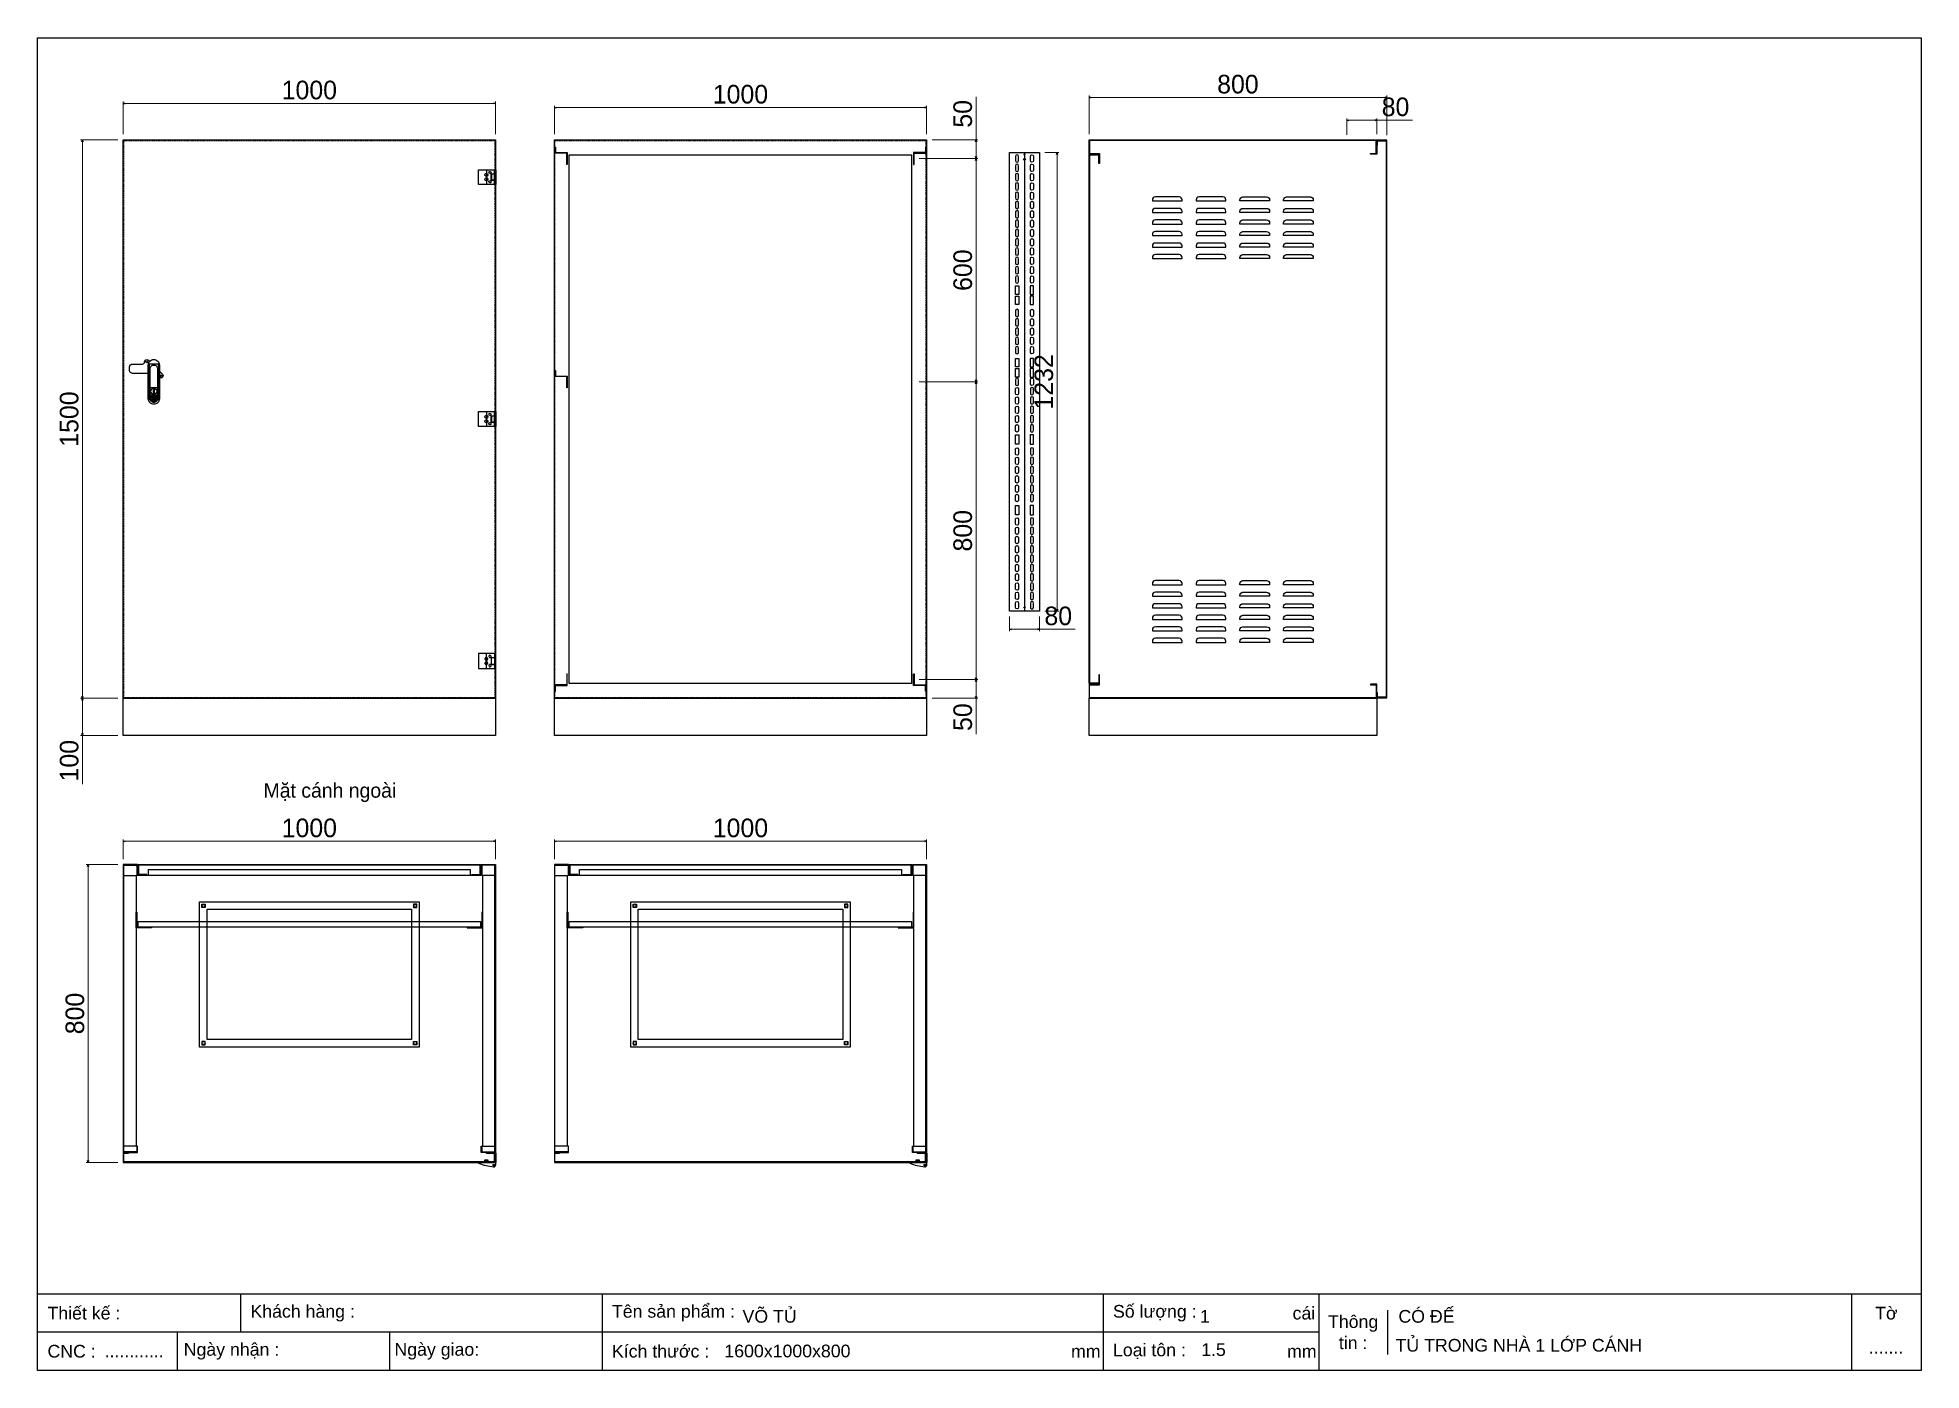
# Model space of a CAD drawing. Header units: millimetres. Extents: x 0 to 5063, y 0 to 3580.
import ezdxf

# ---------------------------------------------------------------- set-up
doc = ezdxf.new("R2010")
doc.units = ezdxf.units.MM
doc.linetypes.add('HIDDEN2', pattern=[4.7625, 3.175, -1.5875])
doc.layers.add('CNC', color=7, linetype='Continuous')
doc.layers.add('DIM', color=253, linetype='Continuous')
doc.styles.add('Arial', font='arial.ttf')
doc.dimstyles.new('CNC', dxfattribs={"dimtxt": 50, "dimasz": 5, "dimexe": 5, "dimexo": 15, "dimgap": 10, "dimtad": 1, "dimdec": 0, "dimtxsty": 'Standard', "dimblk": 'OPEN30', "dimcen": 10, "dimclrd": 5, "dimclre": 5, "dimclrt": 3, "dimazin": 3, "dimtfac": 1, "dimtdec": 0, "dimtmove": 0, "dimatfit": 3, "dimldrblk": 'ARCHTICK', "dimlwd": 9, "dimlwe": 9})

# ---------------------------------------------------------------- blocks, each defined once
blk = doc.blocks.new('*D1')
at = {"color": 0, "linetype": 'ByBlock', "lineweight": -2}
for p, q in [((119, 3300.4), (120.3, 3305.4)), ((120.3, 3305.4), (121.6, 3300.4)), ((120.3, 3305.4), (120.3, 3300.4)), ((120.3, 1805.4), (119, 1810.4)), ((121.6, 1810.4), (120.3, 1805.4)), ((120.3, 1805.4), (120.3, 1810.4))]:
    blk.add_line(p, q, dxfattribs=at)
at = {"layer": 'Defpoints', "color": 0, "transparency": 16777216}
for p in [(230.2, 3305.4), (120.3, 1805.4), (230.2, 1805.4)]:
    blk.add_point(p, dxfattribs=at)
at = {"layer": 'DIM', "color": 5, "lineweight": 9, "transparency": 16777216}
for p, q in [((215.2, 3305.4), (115.3, 3305.4)), ((120.3, 3300.4), (120.3, 1810.4)), ((215.2, 1805.4), (115.3, 1805.4))]:
    blk.add_line(p, q, dxfattribs=at)
at = {"layer": 'DIM', "color": 3, "transparency": 16777216, "insert": (84.8, 2555.4), "char_height": 50, "attachment_point": 5, "rotation": 90}
blk.add_mtext('1500', dxfattribs=at)
blk = doc.blocks.new('_ArchTick')
at = {"color": 0, "const_width": 0.15}
blk.add_lwpolyline([(-0.5, -0.5), (0.5, 0.5)], dxfattribs=at)
blk = doc.blocks.new('_Open30')
at = {"color": 0, "linetype": 'ByBlock', "lineweight": -2}
for p, q in [((-1, 0.3), (0, 0)), ((0, 0), (-1, -0.3)), ((0, 0), (-1, 0))]:
    blk.add_line(p, q, dxfattribs=at)
blk = doc.blocks.new('AB301-2-1')
at = {"linetype": 'Continuous'}
h = blk.add_hatch(dxfattribs=at)
h.set_pattern_fill('ACAD_ISO09W100', color=1, scale=0.2)
h.set_pattern_definition([(0, (-368.0181, 398.3814), (0, 1), [4.8, -0.6, 1.2, -0.6, 1.2, -0.6])])
h.paths.add_polyline_path([(-4.1, -88.5, 0.118404), (0, -89.5, 0.118404), (4.1, -88.5), (7, -72), (-7, -72)])
at = {"color": 1, "linetype": 'Continuous'}
for p, q in [((-10, -50.5), (10, -50.5)), ((-7, -72), (7, -72)), ((-7, -72), (-4.1, -88.5)), ((7, -72), (4.1, -88.5))]:
    blk.add_line(p, q, dxfattribs=at)
for points in [[(-15, -12.5), (-57.5, -12.5, -0.414214), (-65, -5), (-65, 5, -0.414214), (-57.5, 12.5), (-30.7, 12.5, 0.414214), (-24.7, 18.5), (-24.7, 18.7)], [(-24.7, 18.7, -0.198912), (-23, 23), (-23, 23, -0.414214), (-14.5, 23), (-11.3, 19.8)], [(15, -6.5), (23, -14.5, -0.414214), (23, -23), (23, -23, -0.381561), (15, -23.4, -0.381561)]]:
    blk.add_lwpolyline(points, format="xyb", dxfattribs=at)
for points in [[(0, 25), (0, 25, -0.414214), (15, 10), (15, -80.5, -0.414214), (0, -95.5), (0, -95.5, -0.414214), (-15, -80.5), (-15, 10, -0.414214)], [(0, 10, -0.414214), (10, 0), (10, -80.5, -0.414214), (0, -90.5, -0.414214), (-10, -80.5), (-10, 0, -0.414214)], [(9, -72.5), (9, -80.5, -0.414214), (0, -89.5, -0.414214), (-9, -80.5), (-9, -72.5, -0.414214), (-7, -70.5), (7, -70.5, -0.414214)]]:
    blk.add_lwpolyline(points, format="xyb", close=True, dxfattribs=at)
at = {"color": 2, "linetype": 'Continuous'}
blk.add_lwpolyline([(-12, 13.3), (12, 13.3), (12, -83.7), (-12, -83.7)], close=True, dxfattribs=at)
at = {"color": 1, "linetype": 'Continuous'}
blk.add_lwpolyline([(-1, -55.5), (1, -55.5), (1, -65.5), (-1, -65.5)], close=True, dxfattribs=at)
for centre, radius in [((-18.7, 18.7), 2.5), ((18.7, -18.7), 2.5), ((0, -60.5), 8)]:
    blk.add_circle(centre, radius, dxfattribs=at)
blk = doc.blocks.new('HL044-1.3-C')
at = {"color": 1, "linetype": 'HIDDEN2', "ltscale": 0.5}
for p, q in [((-25, 40), (-25, 0)), ((-3, 0), (-3, 40))]:
    blk.add_line(p, q, dxfattribs=at)
at = {"color": 1}
for p, q in [((-12, 29), (0, 29)), ((-12, 11), (-12, 29)), ((0, 11), (-12, 11)), ((-11, 28.5), (0, 28.5)), ((-11, 28.5), (-11, 11.5)), ((0, 11.5), (-11, 11.5))]:
    blk.add_line(p, q, dxfattribs=at)
blk.add_lwpolyline([(-46, 40), (0, 40), (0, 0), (-46, 0)], close=True, dxfattribs=at)
at = {"color": 1, "linetype": 'HIDDEN2', "ltscale": 0.5}
for centre, radius in [((-25, 26), 4), ((-25, 14), 4), ((-15.5, 32.5), 3), ((-15.5, 7.5), 3)]:
    blk.add_circle(centre, radius, dxfattribs=at)
blk = doc.blocks.new('*D2')
at = {"color": 0, "linetype": 'ByBlock', "lineweight": -2}
for p, q in [((119, 1800.4), (120.3, 1805.4)), ((120.3, 1805.4), (121.6, 1800.4)), ((120.3, 1805.4), (120.3, 1800.4)), ((120.3, 1705.4), (119, 1710.4)), ((121.6, 1710.4), (120.3, 1705.4)), ((120.3, 1705.4), (120.3, 1710.4))]:
    blk.add_line(p, q, dxfattribs=at)
at = {"layer": 'Defpoints', "color": 0, "transparency": 16777216}
for p in [(230.2, 1805.4), (120.3, 1705.4), (230.2, 1705.4)]:
    blk.add_point(p, dxfattribs=at)
at = {"layer": 'DIM', "color": 5, "lineweight": 9, "transparency": 16777216}
for p, q in [((215.2, 1805.4), (115.3, 1805.4)), ((120.3, 1800.4), (120.3, 1710.4)), ((215.2, 1705.4), (115.3, 1705.4)), ((120.3, 1705.4), (120.3, 1574.8))]:
    blk.add_line(p, q, dxfattribs=at)
at = {"layer": 'DIM', "color": 3, "transparency": 16777216, "insert": (84.8, 1637.6), "char_height": 50, "attachment_point": 5, "rotation": 90}
blk.add_mtext('100', dxfattribs=at)
blk = doc.blocks.new('HL044-1.3-B')
h = blk.add_hatch()
h.set_pattern_fill('ANSI31', color=1, scale=0.3, style=0)
h.set_pattern_definition([(45, (-80982.31925, -42991.2648), (-0.673519209, 0.673519209), [])])
h.paths.add_polyline_path([(-15.5, 27), (-15.5, 24), (-9.5, 24), (-9.5, 27)])
at = {"color": 1}
for p, q in [((0, 0), (-43, 0)), ((-43, 0), (-43, -2)), ((-25, 6.5), (-25, 0)), ((-25, 6.5), (-19, 5.9)), ((-25, 5.5), (-19, 4.9)), ((-25, 4.5), (-19, 3.9)), ((-25, 3.5), (-19, 2.9)), ((-25, 2.5), (-19, 1.9)), ((-25, 1.5), (-19, 0.9)), ((-25, 0.5), (-19.7, 0)), ((-22, 24), (-22, 27)), ((-22, 27), (1, 27)), ((-1, 24), (-22, 24)), ((-19, 6.5), (-19, 0)), ((-15.5, 24), (-15.5, 27)), ((-9.5, 24), (-9.5, 27)), ((0, 23), (0, 0)), ((0, 7.5), (3, 7.5)), ((0, 6), (3, 6)), ((3, 25), (3, 0)), ((3, -6.5), (3, 0))]:
    blk.add_line(p, q, dxfattribs=at)
blk.add_lwpolyline([(-26, 6.5), (-18, 6.5), (-18, 0), (-26, 0)], close=True, dxfattribs=at)
blk.add_circle((-2.3, -7), 2.55, dxfattribs=at)
for centre, radius, start, end in [((-1, 23), 1, 0, 90), ((1, 25), 2, 0, 90), ((15.4, 147.7), 160.7, 248.6705, 263.5901), ((-2.5, -6.5), 5.5, 270, 0)]:
    blk.add_arc(centre, radius, start, end, dxfattribs=at)
blk = doc.blocks.new('*D3')
at = {"color": 0, "linetype": 'ByBlock', "lineweight": -2}
for p, q in [((2520.9, 3300.4), (2522.2, 3305.4)), ((2522.2, 3305.4), (2523.5, 3300.4)), ((2522.2, 3305.4), (2522.2, 3300.4)), ((2522.2, 3255.4), (2520.9, 3260.4)), ((2523.5, 3260.4), (2522.2, 3255.4)), ((2522.2, 3255.4), (2522.2, 3260.4))]:
    blk.add_line(p, q, dxfattribs=at)
at = {"layer": 'Defpoints', "color": 0, "transparency": 16777216}
for p in [(2389, 3305.4), (2354.5, 3255.4), (2522.2, 3255.4)]:
    blk.add_point(p, dxfattribs=at)
at = {"layer": 'DIM', "color": 5, "lineweight": 9, "transparency": 16777216}
for p, q in [((2522.2, 3305.4), (2522.2, 3421.1)), ((2404, 3305.4), (2527.2, 3305.4)), ((2522.2, 3260.4), (2522.2, 3300.4)), ((2369.5, 3255.4), (2527.2, 3255.4))]:
    blk.add_line(p, q, dxfattribs=at)
at = {"layer": 'DIM', "color": 3, "transparency": 16777216, "insert": (2486.7, 3375.4), "char_height": 50, "attachment_point": 5, "rotation": 90}
blk.add_mtext('50', dxfattribs=at)
blk = doc.blocks.new('*D4')
at = {"color": 0, "linetype": 'ByBlock', "lineweight": -2}
for p, q in [((2520.9, 1850.4), (2522.2, 1855.4)), ((2522.2, 1855.4), (2523.5, 1850.4)), ((2522.2, 1855.4), (2522.2, 1850.4)), ((2522.2, 1805.4), (2520.9, 1810.4)), ((2523.5, 1810.4), (2522.2, 1805.4)), ((2522.2, 1805.4), (2522.2, 1810.4))]:
    blk.add_line(p, q, dxfattribs=at)
at = {"layer": 'Defpoints', "color": 0, "transparency": 16777216}
for p in [(2354.5, 1855.4), (2389, 1805.4), (2522.2, 1805.4)]:
    blk.add_point(p, dxfattribs=at)
at = {"layer": 'DIM', "color": 5, "lineweight": 9, "transparency": 16777216}
for p, q in [((2369.5, 1855.4), (2527.2, 1855.4)), ((2522.2, 1850.4), (2522.2, 1810.4)), ((2404, 1805.4), (2527.2, 1805.4)), ((2522.2, 1805.4), (2522.2, 1708.9))]:
    blk.add_line(p, q, dxfattribs=at)
at = {"layer": 'DIM', "color": 3, "transparency": 16777216, "insert": (2486.7, 1754.7), "char_height": 50, "attachment_point": 5, "rotation": 90}
blk.add_mtext('50', dxfattribs=at)
blk = doc.blocks.new('*D5')
at = {"color": 0, "linetype": 'ByBlock', "lineweight": -2}
for p, q in [((2738.8, 3266.1), (2740.2, 3271.1)), ((2740.2, 3271.1), (2741.5, 3266.1)), ((2740.2, 3271.1), (2740.2, 3266.1)), ((2740.2, 2039.6), (2738.8, 2044.6)), ((2741.5, 2044.6), (2740.2, 2039.6)), ((2740.2, 2039.6), (2740.2, 2044.6))]:
    blk.add_line(p, q, dxfattribs=at)
at = {"layer": 'Defpoints', "color": 0, "transparency": 16777216}
for p in [(2692.5, 3271.1), (2692.5, 2039.6), (2740.2, 2039.6)]:
    blk.add_point(p, dxfattribs=at)
at = {"layer": 'DIM', "color": 5, "lineweight": 9, "transparency": 16777216}
for p, q in [((2707.5, 3271.1), (2745.2, 3271.1)), ((2740.2, 3266.1), (2740.2, 2044.6)), ((2707.5, 2039.6), (2745.2, 2039.6))]:
    blk.add_line(p, q, dxfattribs=at)
at = {"layer": 'DIM', "color": 3, "transparency": 16777216, "insert": (2704.6, 2655.4), "char_height": 50, "attachment_point": 5, "rotation": 90}
blk.add_mtext('1232', dxfattribs=at)
blk = doc.blocks.new('*D6')
at = {"color": 0, "linetype": 'ByBlock', "lineweight": -2}
for p, q in [((2612.5, 1990.9), (2617.5, 1992.2)), ((2617.5, 1989.5), (2612.5, 1990.9)), ((2612.5, 1990.9), (2617.5, 1990.9)), ((2687.5, 1992.2), (2692.5, 1990.9)), ((2692.5, 1990.9), (2687.5, 1989.5)), ((2692.5, 1990.9), (2687.5, 1990.9))]:
    blk.add_line(p, q, dxfattribs=at)
at = {"layer": 'Defpoints', "color": 0, "transparency": 16777216}
for p in [(2612.5, 2039.6), (2692.5, 2039.6), (2692.5, 1990.9)]:
    blk.add_point(p, dxfattribs=at)
at = {"layer": 'DIM', "color": 5, "lineweight": 9, "transparency": 16777216}
for p, q in [((2612.5, 2024.6), (2612.5, 1985.9)), ((2617.5, 1990.9), (2687.5, 1990.9)), ((2692.5, 2024.6), (2692.5, 1985.9)), ((2692.5, 1990.9), (2789, 1990.9))]:
    blk.add_line(p, q, dxfattribs=at)
at = {"layer": 'DIM', "color": 3, "transparency": 16777216, "insert": (2743.2, 2026.4), "char_height": 50, "attachment_point": 5}
blk.add_mtext('80', dxfattribs=at)
blk = doc.blocks.new('*D7')
at = {"color": 0, "linetype": 'ByBlock', "lineweight": -2}
for p, q in [((230.2, 3403.6), (235.2, 3404.9)), ((235.2, 3402.2), (230.2, 3403.6)), ((230.2, 3403.6), (235.2, 3403.6)), ((1225.2, 3404.9), (1230.2, 3403.6)), ((1230.2, 3403.6), (1225.2, 3402.2)), ((1230.2, 3403.6), (1225.2, 3403.6))]:
    blk.add_line(p, q, dxfattribs=at)
at = {"layer": 'Defpoints', "color": 0, "transparency": 16777216}
for p in [(1230.2, 3403.6), (230.2, 3305.4), (1230.2, 3305.4)]:
    blk.add_point(p, dxfattribs=at)
at = {"layer": 'DIM', "color": 5, "lineweight": 9, "transparency": 16777216}
for p, q in [((230.2, 3320.4), (230.2, 3408.6)), ((235.2, 3403.6), (1225.2, 3403.6)), ((1230.2, 3320.4), (1230.2, 3408.6))]:
    blk.add_line(p, q, dxfattribs=at)
at = {"layer": 'DIM', "color": 3, "transparency": 16777216, "insert": (730.2, 3439.1), "char_height": 50, "attachment_point": 5}
blk.add_mtext('1000', dxfattribs=at)
blk = doc.blocks.new('*D8')
at = {"color": 0, "linetype": 'ByBlock', "lineweight": -2}
for p, q in [((1389, 3392.3), (1394, 3393.6)), ((1394, 3390.9), (1389, 3392.3)), ((1389, 3392.3), (1394, 3392.3)), ((2384, 3393.6), (2389, 3392.3)), ((2389, 3392.3), (2384, 3390.9)), ((2389, 3392.3), (2384, 3392.3))]:
    blk.add_line(p, q, dxfattribs=at)
at = {"layer": 'Defpoints', "color": 0, "transparency": 16777216}
for p in [(2389, 3392.3), (1389, 3305.4), (2389, 3305.4)]:
    blk.add_point(p, dxfattribs=at)
at = {"layer": 'DIM', "color": 5, "lineweight": 9, "transparency": 16777216}
for p, q in [((1389, 3320.4), (1389, 3397.3)), ((1394, 3392.3), (2384, 3392.3)), ((2389, 3320.4), (2389, 3397.3))]:
    blk.add_line(p, q, dxfattribs=at)
at = {"layer": 'DIM', "color": 3, "transparency": 16777216, "insert": (1889, 3427.8), "char_height": 50, "attachment_point": 5}
blk.add_mtext('1000', dxfattribs=at)
blk = doc.blocks.new('*D9')
at = {"color": 0, "linetype": 'ByBlock', "lineweight": -2}
for p, q in [((134.3, 1353.5), (135.7, 1358.5)), ((135.7, 1358.5), (137, 1353.5)), ((135.7, 1358.5), (135.7, 1353.5)), ((135.7, 558.5), (134.3, 563.5)), ((137, 563.5), (135.7, 558.5)), ((135.7, 558.5), (135.7, 563.5))]:
    blk.add_line(p, q, dxfattribs=at)
at = {"layer": 'Defpoints', "color": 0, "ltscale": 3, "transparency": 16777216}
for p in [(230.2, 1358.5), (135.7, 558.5), (230.2, 558.5)]:
    blk.add_point(p, dxfattribs=at)
at = {"layer": 'DIM', "color": 5, "lineweight": 9, "ltscale": 3, "transparency": 16777216}
for p, q in [((215.2, 1358.5), (130.7, 1358.5)), ((135.7, 1353.5), (135.7, 563.5)), ((215.2, 558.5), (130.7, 558.5))]:
    blk.add_line(p, q, dxfattribs=at)
at = {"layer": 'DIM', "color": 3, "ltscale": 3, "transparency": 16777216, "insert": (100.2, 958.5), "char_height": 50, "attachment_point": 5, "rotation": 90}
blk.add_mtext('800', dxfattribs=at)
blk = doc.blocks.new('*D10')
at = {"color": 0, "linetype": 'ByBlock', "lineweight": -2}
for p, q in [((2826.1, 3419.3), (2831.1, 3420.7)), ((2831.1, 3418), (2826.1, 3419.3)), ((2826.1, 3419.3), (2831.1, 3419.3)), ((3621.1, 3420.7), (3626.1, 3419.3)), ((3626.1, 3419.3), (3621.1, 3418)), ((3626.1, 3419.3), (3621.1, 3419.3))]:
    blk.add_line(p, q, dxfattribs=at)
at = {"layer": 'Defpoints', "color": 0, "ltscale": 3, "transparency": 16777216}
for p in [(3626.1, 3419.3), (2826.1, 3305.4), (3626.1, 3303.4)]:
    blk.add_point(p, dxfattribs=at)
at = {"layer": 'DIM', "color": 5, "lineweight": 9, "ltscale": 3, "transparency": 16777216}
for p, q in [((2826.1, 3320.4), (2826.1, 3424.3)), ((2831.1, 3419.3), (3621.1, 3419.3)), ((3626.1, 3318.4), (3626.1, 3424.3))]:
    blk.add_line(p, q, dxfattribs=at)
at = {"layer": 'DIM', "color": 3, "ltscale": 3, "transparency": 16777216, "insert": (3226.1, 3454.8), "char_height": 50, "attachment_point": 5}
blk.add_mtext('800', dxfattribs=at)
blk = doc.blocks.new('*D11')
at = {"color": 0, "linetype": 'ByBlock', "lineweight": -2}
for p, q in [((230.2, 1421.2), (235.2, 1422.6)), ((235.2, 1419.9), (230.2, 1421.2)), ((230.2, 1421.2), (235.2, 1421.2)), ((1225.2, 1422.6), (1230.2, 1421.2)), ((1230.2, 1421.2), (1225.2, 1419.9)), ((1230.2, 1421.2), (1225.2, 1421.2))]:
    blk.add_line(p, q, dxfattribs=at)
at = {"layer": 'Defpoints', "color": 0, "ltscale": 3, "transparency": 16777216}
for p in [(1230.2, 1421.2), (230.2, 1358.5), (1230.2, 1358.5)]:
    blk.add_point(p, dxfattribs=at)
at = {"layer": 'DIM', "color": 5, "lineweight": 9, "ltscale": 3, "transparency": 16777216}
for p, q in [((230.2, 1373.5), (230.2, 1426.2)), ((235.2, 1421.2), (1225.2, 1421.2)), ((1230.2, 1373.5), (1230.2, 1426.2))]:
    blk.add_line(p, q, dxfattribs=at)
at = {"layer": 'DIM', "color": 3, "ltscale": 3, "transparency": 16777216, "insert": (730.2, 1456.8), "char_height": 50, "attachment_point": 5}
blk.add_mtext('1000', dxfattribs=at)
blk = doc.blocks.new('ovan8.5x20')
at = {"layer": 'CNC', "color": 2, "lineweight": -3}
for p, q in [((5.7, 4.2), (-5.8, 4.2)), ((-5.8, -4.2), (5.7, -4.2))]:
    blk.add_line(p, q, dxfattribs=at)
for centre, start, end in [((-5.8, 0), 90, 270), ((5.7, 0), 270, 90)]:
    blk.add_arc(centre, 4.25, start, end, dxfattribs=at)
blk = doc.blocks.new('*D12')
at = {"color": 0, "linetype": 'ByBlock', "lineweight": -2}
for p, q in [((1389, 1421.2), (1394, 1422.6)), ((1394, 1419.9), (1389, 1421.2)), ((1389, 1421.2), (1394, 1421.2)), ((2384, 1422.6), (2389, 1421.2)), ((2389, 1421.2), (2384, 1419.9)), ((2389, 1421.2), (2384, 1421.2))]:
    blk.add_line(p, q, dxfattribs=at)
at = {"layer": 'Defpoints', "color": 0, "ltscale": 3, "transparency": 16777216}
for p in [(2389, 1421.2), (1389, 1358.5), (2389, 1358.5)]:
    blk.add_point(p, dxfattribs=at)
at = {"layer": 'DIM', "color": 5, "lineweight": 9, "ltscale": 3, "transparency": 16777216}
for p, q in [((1389, 1373.5), (1389, 1426.2)), ((1394, 1421.2), (2384, 1421.2)), ((2389, 1373.5), (2389, 1426.2))]:
    blk.add_line(p, q, dxfattribs=at)
at = {"layer": 'DIM', "color": 3, "ltscale": 3, "transparency": 16777216, "insert": (1889, 1456.8), "char_height": 50, "attachment_point": 5}
blk.add_mtext('1000', dxfattribs=at)
blk = doc.blocks.new('*D13')
at = {"color": 0, "linetype": 'ByBlock', "lineweight": -2}
for p, q in [((3519.1, 3358.3), (3524.1, 3359.7)), ((3524.1, 3357), (3519.1, 3358.3)), ((3519.1, 3358.3), (3524.1, 3358.3)), ((3594.1, 3359.7), (3599.1, 3358.3)), ((3599.1, 3358.3), (3594.1, 3357)), ((3599.1, 3358.3), (3594.1, 3358.3))]:
    blk.add_line(p, q, dxfattribs=at)
at = {"layer": 'Defpoints', "color": 0, "transparency": 16777216}
for p in [(3599.1, 3358.3), (3519.1, 3303.9), (3599.1, 3305.4)]:
    blk.add_point(p, dxfattribs=at)
at = {"layer": 'DIM', "color": 5, "lineweight": 9, "transparency": 16777216}
for p, q in [((3519.1, 3318.9), (3519.1, 3363.3)), ((3524.1, 3358.3), (3594.1, 3358.3)), ((3599.1, 3320.4), (3599.1, 3363.3)), ((3599.1, 3358.3), (3695.6, 3358.3))]:
    blk.add_line(p, q, dxfattribs=at)
at = {"layer": 'DIM', "color": 3, "transparency": 16777216, "insert": (3649.8, 3393.9), "char_height": 50, "attachment_point": 5}
blk.add_mtext('80', dxfattribs=at)
blk = doc.blocks.new('*D14')
at = {"color": 0, "linetype": 'ByBlock', "lineweight": -2}
for p, q in [((2520.9, 3250.4), (2522.2, 3255.4)), ((2522.2, 3255.4), (2523.5, 3250.4)), ((2522.2, 3255.4), (2522.2, 3250.4)), ((2522.2, 2655.4), (2520.9, 2660.4)), ((2523.5, 2660.4), (2522.2, 2655.4)), ((2522.2, 2655.4), (2522.2, 2660.4))]:
    blk.add_line(p, q, dxfattribs=at)
at = {"layer": 'Defpoints', "color": 0, "transparency": 16777216}
for p in [(2354.5, 3255.4), (2354.5, 2655.4), (2522.2, 2655.4)]:
    blk.add_point(p, dxfattribs=at)
at = {"layer": 'DIM', "color": 5, "lineweight": 9, "transparency": 16777216}
for p, q in [((2369.5, 3255.4), (2527.2, 3255.4)), ((2522.2, 3250.4), (2522.2, 2660.4)), ((2369.5, 2655.4), (2527.2, 2655.4))]:
    blk.add_line(p, q, dxfattribs=at)
at = {"layer": 'DIM', "color": 3, "transparency": 16777216, "insert": (2486.7, 2955.4), "char_height": 50, "attachment_point": 5, "rotation": 90}
blk.add_mtext('600', dxfattribs=at)
blk = doc.blocks.new('*D15')
at = {"color": 0, "linetype": 'ByBlock', "lineweight": -2}
for p, q in [((2520.9, 2650.4), (2522.2, 2655.4)), ((2522.2, 2655.4), (2523.5, 2650.4)), ((2522.2, 2655.4), (2522.2, 2650.4)), ((2522.2, 1855.4), (2520.9, 1860.4)), ((2523.5, 1860.4), (2522.2, 1855.4)), ((2522.2, 1855.4), (2522.2, 1860.4))]:
    blk.add_line(p, q, dxfattribs=at)
at = {"layer": 'Defpoints', "color": 0, "transparency": 16777216}
for p in [(2354.5, 2655.4), (2354.5, 1855.4), (2522.2, 1855.4)]:
    blk.add_point(p, dxfattribs=at)
at = {"layer": 'DIM', "color": 5, "lineweight": 9, "transparency": 16777216}
for p, q in [((2369.5, 2655.4), (2527.2, 2655.4)), ((2522.2, 2650.4), (2522.2, 1860.4)), ((2369.5, 1855.4), (2527.2, 1855.4))]:
    blk.add_line(p, q, dxfattribs=at)
at = {"layer": 'DIM', "color": 3, "transparency": 16777216, "insert": (2486.7, 2255.4), "char_height": 50, "attachment_point": 5, "rotation": 90}
blk.add_mtext('800', dxfattribs=at)
blk = doc.blocks.new('KHUNG CHUẨN')
at = {"color": 7}
for p, q in [((19889.2, -28535.2), (16919.2, -28535.2)), ((17239.2, -28535.2), (17239.2, -28595.2)), ((17809.2, -28535.2), (17809.2, -28655.2)), ((18599.2, -28535.2), (18599.2, -28655.2)), ((18939.2, -28535.2), (18939.2, -28655.2)), ((19779.2, -28535.2), (19779.2, -28655.2)), ((19047.6, -28560.2), (19047.6, -28630.2)), ((18939.2, -28595.2), (16919.2, -28595.2)), ((17139.2, -28595.2), (17139.2, -28655.2)), ((17474.2, -28595.2), (17474.2, -28655.2))]:
    blk.add_line(p, q, dxfattribs=at)
blk.add_lwpolyline([(16919.2, -26555.2), (19889.2, -26555.2), (19889.2, -28655.2), (16919.2, -28655.2)], close=True, dxfattribs=at)
at = {"color": 2, "char_height": 20, "style": 'Arial'}
for s, insert, width, attachment_point in [('  Thiết kế :', (16919.2, -28565.2), 917.634, 4), ('  Khách hàng :', (17239.2, -28565.2), 917.634, 4), ('  Tên sản phẩm :', (17809.2, -28565.2), 917.634, 4), ('  Số lượng :', (18599.2, -28565.2), 917.634, 4), ('cái', (18897.9, -28565.2), 63.517, 4), ('Thông\\Ptin :', (18993.4, -28595.2), 108.311, 5), ('Tờ', (19834.2, -28565.2), 110, 5), ('  CNC :', (16919.2, -28625.2), 917.634, 4), ('  Ngày nhận :', (17134, -28625.2), 556.651, 4), ('  Ngày giao:', (17466.3, -28625.2), 556.651, 4), ('  Kích thước :', (17809.2, -28625.2), 917.634, 4), ('mm', (18548.6, -28625.2), 73.831, 4), ('  Loại tôn :', (18599.2, -28625.2), 917.634, 4), ('mm', (18889.2, -28625.2), 917.634, 4)]:
    blk.add_mtext(s, dxfattribs=dict(at, insert=insert, width=width, attachment_point=attachment_point))
at = {"color": 3, "style": 'Arial'}
for tag, p in [('#01', (17055.6, -28580.1)), ('#02', (17431.4, -28580.1)), ('#03', (18030.6, -28580.1)), ('#08', (18751.7, -28580.1)), ('#10', (19064.8, -28580.1)), ('#04', (17024.8, -28634.6)), ('#05', (17308.5, -28633)), ('#06', (17632.7, -28633.7)), ('#07', (18002, -28634.7)), ('#09', (18753.8, -28632.6)), ('#11', (19060.3, -28625.7)), ('#12', (19806.5, -28628.9))]:
    blk.add_attdef(tag, p, '', height=20, dxfattribs=at)

msp = doc.modelspace()

# ---------------------------------------------------------------- linework, layer by layer
at = {"color": 7}
msp.add_line((2652.5, 3271.1), (2652.5, 2039.6), dxfattribs=at)
for points in [[(230.2, 3305.4), (1230.2, 3305.4), (1230.2, 1805.4), (230.2, 1805.4)], [(1389, 3305.4), (2389, 3305.4), (2389, 1805.4), (1389, 1805.4)], [(3582.6, 3268.9), (3597.6, 3268.9), (3597.6, 3303.9), (2827.6, 3303.9), (2827.6, 3268.9), (2854.1, 3268.9), (2854.1, 3242.4), (2852.6, 3242.4), (2852.6, 3267.4), (2826.1, 3267.4), (2826.1, 3305.4), (3599.1, 3305.4), (3599.1, 3267.4), (3582.6, 3267.4)], [(3601.6, 3290.9), (3601.6, 3302.9), (3624.6, 3302.9), (3624.6, 1807.9), (3601.6, 1807.9), (3601.6, 1819.9), (3600.1, 1819.9), (3600.1, 1806.4), (3626.1, 1806.4), (3626.1, 3304.4), (3600.1, 3304.4), (3600.1, 3290.9)], [(2852.6, 3264.4), (2827.6, 3264.4), (2827.6, 1846.4), (2852.6, 1846.4), (2852.6, 1844.9), (2826.1, 1844.9), (2826.1, 3265.9), (2852.6, 3265.9)], [(3582.6, 1841.9), (3597.6, 1841.9), (3597.6, 1806.9), (2827.6, 1806.9), (2827.6, 1841.9), (2854.1, 1841.9), (2854.1, 1868.4), (2852.6, 1868.4), (2852.6, 1843.4), (2826.1, 1843.4), (2826.1, 1805.4), (3599.1, 1805.4), (3599.1, 1843.4), (3582.6, 1843.4)], [(230.2, 1805.4), (1230.2, 1805.4), (1230.2, 1705.4), (230.2, 1705.4)], [(1389, 1805.4), (2389, 1805.4), (2389, 1705.4), (1389, 1705.4)], [(2826.1, 1805.4), (3599.1, 1805.4), (3599.1, 1705.4), (2826.1, 1705.4)], [(266.7, 602), (266.7, 587), (231.7, 587), (231.7, 1357), (266.7, 1357), (266.7, 1330.5), (293.2, 1330.5), (293.2, 1332), (268.2, 1332), (268.2, 1358.5), (230.2, 1358.5), (230.2, 585.5), (268.2, 585.5), (268.2, 602)], [(1189.2, 1332), (1189.2, 1357), (271.2, 1357), (271.2, 1332), (269.7, 1332), (269.7, 1358.5), (1190.7, 1358.5), (1190.7, 1332)], [(1193.7, 602), (1193.7, 587), (1228.7, 587), (1228.7, 1357), (1193.7, 1357), (1193.7, 1330.5), (1167.2, 1330.5), (1167.2, 1332), (1192.2, 1332), (1192.2, 1358.5), (1230.2, 1358.5), (1230.2, 585.5), (1192.2, 585.5), (1192.2, 602)], [(1425.5, 602), (1425.5, 587), (1390.5, 587), (1390.5, 1357), (1425.5, 1357), (1425.5, 1330.5), (1452, 1330.5), (1452, 1332), (1427, 1332), (1427, 1358.5), (1389, 1358.5), (1389, 585.5), (1427, 585.5), (1427, 602)], [(2348, 1332), (2348, 1357), (1430, 1357), (1430, 1332), (1428.5, 1332), (1428.5, 1358.5), (2349.5, 1358.5), (2349.5, 1332)], [(2352.5, 602), (2352.5, 587), (2387.5, 587), (2387.5, 1357), (2352.5, 1357), (2352.5, 1330.5), (2326, 1330.5), (2326, 1332), (2351, 1332), (2351, 1358.5), (2389, 1358.5), (2389, 585.5), (2351, 585.5), (2351, 602)], [(1214.7, 583), (1226.7, 583), (1226.7, 560), (231.7, 560), (231.7, 583), (243.7, 583), (243.7, 584.5), (230.2, 584.5), (230.2, 558.5), (1228.2, 558.5), (1228.2, 584.5), (1214.7, 584.5)], [(2373.5, 583), (2385.5, 583), (2385.5, 560), (1390.5, 560), (1390.5, 583), (1402.5, 583), (1402.5, 584.5), (1389, 584.5), (1389, 558.5), (2387, 558.5), (2387, 584.5), (2373.5, 584.5)]]:
    msp.add_lwpolyline(points, close=True)
at = {"linetype": 'HIDDEN2'}
for points in [[(231.7, 3303.9), (1228.7, 3303.9), (1228.7, 1806.9), (231.7, 1806.9)], [(1390.5, 3303.9), (2387.5, 3303.9), (2387.5, 1806.9), (1390.5, 1806.9)]]:
    msp.add_lwpolyline(points, close=True, dxfattribs=at)
at = {"color": 33}
for points in [[(1422, 3239.6), (1422, 3269.6), (1390.5, 3269.6), (1390.5, 3286.1), (1392, 3286.1), (1392, 3271.1), (1423.5, 3271.1), (1423.5, 3239.6)], [(2356, 3239.6), (2356, 3269.6), (2387.5, 3269.6), (2387.5, 3286.1), (2386, 3286.1), (2386, 3271.1), (2354.5, 3271.1), (2354.5, 3239.6)], [(1422, 2639.6), (1422, 2669.6), (1390.5, 2669.6), (1390.5, 2686.1), (1392, 2686.1), (1392, 2671.1), (1423.5, 2671.1), (1423.5, 2639.6)], [(1422, 1871.1), (1422, 1841.1), (1390.5, 1841.1), (1390.5, 1824.6), (1392, 1824.6), (1392, 1839.6), (1423.5, 1839.6), (1423.5, 1871.1)], [(2356, 1871.1), (2356, 1841.1), (2387.5, 1841.1), (2387.5, 1824.6), (2386, 1824.6), (2386, 1839.6), (2354.5, 1839.6), (2354.5, 1871.1)], [(231.7, 1329), (264.7, 1329), (264.7, 602), (231.7, 602)], [(1228.7, 1329), (1195.7, 1329), (1195.7, 602), (1228.7, 602)], [(1390.5, 1329), (1423.5, 1329), (1423.5, 602), (1390.5, 602)], [(2387.5, 1329), (2354.5, 1329), (2354.5, 602), (2387.5, 602)]]:
    msp.add_lwpolyline(points, close=True, dxfattribs=at)
at = {"color": 4}
msp.add_lwpolyline([(1429, 3265.4), (2349, 3265.4), (2349, 1845.4), (1429, 1845.4)], close=True, dxfattribs=at)
at = {"color": 7}
for points in [[(2612.5, 3271.1), (2692.5, 3271.1), (2692.5, 2039.6), (2612.5, 2039.6)], [(435.2, 1258.5), (1025.2, 1258.5), (1025.2, 868.5), (435.2, 868.5)], [(1594, 1258.5), (2184, 1258.5), (2184, 868.5), (1594, 868.5)]]:
    msp.add_lwpolyline(points, close=True, dxfattribs=at)
at = {"color": 2}
for points in [[(3068.3, 3152.4), (3004.3, 3152.4, 0.414214), (2996.3, 3144.4), (2996.3, 3141.4), (3076.3, 3141.4), (3076.3, 3144.4, 0.414214)], [(3185.8, 3152.4), (3121.8, 3152.4, 0.414214), (3113.8, 3144.4), (3113.8, 3141.4), (3193.8, 3141.4), (3193.8, 3144.4, 0.414214)], [(3239.3, 3152.4), (3303.3, 3152.4, -0.414214), (3311.3, 3144.4), (3311.3, 3141.4), (3231.3, 3141.4), (3231.3, 3144.4, -0.414214)], [(3356.8, 3152.4), (3420.8, 3152.4, -0.414214), (3428.8, 3144.4), (3428.8, 3141.4), (3348.8, 3141.4), (3348.8, 3144.4, -0.414214)], [(3068.3, 3121.4), (3004.3, 3121.4, 0.414214), (2996.3, 3113.4), (2996.3, 3110.4), (3076.3, 3110.4), (3076.3, 3113.4, 0.414214)], [(3068.3, 3090.4), (3004.3, 3090.4, 0.414214), (2996.3, 3082.4), (2996.3, 3079.4), (3076.3, 3079.4), (3076.3, 3082.4, 0.414214)], [(3185.8, 3121.4), (3121.8, 3121.4, 0.414214), (3113.8, 3113.4), (3113.8, 3110.4), (3193.8, 3110.4), (3193.8, 3113.4, 0.414214)], [(3185.8, 3090.4), (3121.8, 3090.4, 0.414214), (3113.8, 3082.4), (3113.8, 3079.4), (3193.8, 3079.4), (3193.8, 3082.4, 0.414214)], [(3239.3, 3121.4), (3303.3, 3121.4, -0.414214), (3311.3, 3113.4), (3311.3, 3110.4), (3231.3, 3110.4), (3231.3, 3113.4, -0.414214)], [(3239.3, 3090.4), (3303.3, 3090.4, -0.414214), (3311.3, 3082.4), (3311.3, 3079.4), (3231.3, 3079.4), (3231.3, 3082.4, -0.414214)], [(3356.8, 3121.4), (3420.8, 3121.4, -0.414214), (3428.8, 3113.4), (3428.8, 3110.4), (3348.8, 3110.4), (3348.8, 3113.4, -0.414214)], [(3356.8, 3090.4), (3420.8, 3090.4, -0.414214), (3428.8, 3082.4), (3428.8, 3079.4), (3348.8, 3079.4), (3348.8, 3082.4, -0.414214)], [(3068.3, 3059.4), (3004.3, 3059.4, 0.414214), (2996.3, 3051.4), (2996.3, 3048.4), (3076.3, 3048.4), (3076.3, 3051.4, 0.414214)], [(3185.8, 3059.4), (3121.8, 3059.4, 0.414214), (3113.8, 3051.4), (3113.8, 3048.4), (3193.8, 3048.4), (3193.8, 3051.4, 0.414214)], [(3239.3, 3059.4), (3303.3, 3059.4, -0.414214), (3311.3, 3051.4), (3311.3, 3048.4), (3231.3, 3048.4), (3231.3, 3051.4, -0.414214)], [(3356.8, 3059.4), (3420.8, 3059.4, -0.414214), (3428.8, 3051.4), (3428.8, 3048.4), (3348.8, 3048.4), (3348.8, 3051.4, -0.414214)], [(3068.3, 3028.4), (3004.3, 3028.4, 0.414214), (2996.3, 3020.4), (2996.3, 3017.4), (3076.3, 3017.4), (3076.3, 3020.4, 0.414214)], [(3068.3, 2997.4), (3004.3, 2997.4, 0.414214), (2996.3, 2989.4), (2996.3, 2986.4), (3076.3, 2986.4), (3076.3, 2989.4, 0.414214)], [(3185.8, 3028.4), (3121.8, 3028.4, 0.414214), (3113.8, 3020.4), (3113.8, 3017.4), (3193.8, 3017.4), (3193.8, 3020.4, 0.414214)], [(3185.8, 2997.4), (3121.8, 2997.4, 0.414214), (3113.8, 2989.4), (3113.8, 2986.4), (3193.8, 2986.4), (3193.8, 2989.4, 0.414214)], [(3239.3, 3028.4), (3303.3, 3028.4, -0.414214), (3311.3, 3020.4), (3311.3, 3017.4), (3231.3, 3017.4), (3231.3, 3020.4, -0.414214)], [(3239.3, 2997.4), (3303.3, 2997.4, -0.414214), (3311.3, 2989.4), (3311.3, 2986.4), (3231.3, 2986.4), (3231.3, 2989.4, -0.414214)], [(3356.8, 3028.4), (3420.8, 3028.4, -0.414214), (3428.8, 3020.4), (3428.8, 3017.4), (3348.8, 3017.4), (3348.8, 3020.4, -0.414214)], [(3356.8, 2997.4), (3420.8, 2997.4, -0.414214), (3428.8, 2989.4), (3428.8, 2986.4), (3348.8, 2986.4), (3348.8, 2989.4, -0.414214)], [(3068.3, 2121.4), (3004.3, 2121.4, 0.414214), (2996.3, 2113.4), (2996.3, 2110.4), (3076.3, 2110.4), (3076.3, 2113.4, 0.414214)], [(3068.3, 2090.4), (3004.3, 2090.4, 0.414214), (2996.3, 2082.4), (2996.3, 2079.4), (3076.3, 2079.4), (3076.3, 2082.4, 0.414214)], [(3185.8, 2121.4), (3121.8, 2121.4, 0.414214), (3113.8, 2113.4), (3113.8, 2110.4), (3193.8, 2110.4), (3193.8, 2113.4, 0.414214)], [(3185.8, 2090.4), (3121.8, 2090.4, 0.414214), (3113.8, 2082.4), (3113.8, 2079.4), (3193.8, 2079.4), (3193.8, 2082.4, 0.414214)], [(3239.3, 2121.4), (3303.3, 2121.4, -0.414214), (3311.3, 2113.4), (3311.3, 2110.4), (3231.3, 2110.4), (3231.3, 2113.4, -0.414214)], [(3239.3, 2090.4), (3303.3, 2090.4, -0.414214), (3311.3, 2082.4), (3311.3, 2079.4), (3231.3, 2079.4), (3231.3, 2082.4, -0.414214)], [(3356.8, 2121.4), (3420.8, 2121.4, -0.414214), (3428.8, 2113.4), (3428.8, 2110.4), (3348.8, 2110.4), (3348.8, 2113.4, -0.414214)], [(3356.8, 2090.4), (3420.8, 2090.4, -0.414214), (3428.8, 2082.4), (3428.8, 2079.4), (3348.8, 2079.4), (3348.8, 2082.4, -0.414214)], [(3068.3, 2059.4), (3004.3, 2059.4, 0.414214), (2996.3, 2051.4), (2996.3, 2048.4), (3076.3, 2048.4), (3076.3, 2051.4, 0.414214)], [(3068.3, 2028.4), (3004.3, 2028.4, 0.414214), (2996.3, 2020.4), (2996.3, 2017.4), (3076.3, 2017.4), (3076.3, 2020.4, 0.414214)], [(3185.8, 2059.4), (3121.8, 2059.4, 0.414214), (3113.8, 2051.4), (3113.8, 2048.4), (3193.8, 2048.4), (3193.8, 2051.4, 0.414214)], [(3185.8, 2028.4), (3121.8, 2028.4, 0.414214), (3113.8, 2020.4), (3113.8, 2017.4), (3193.8, 2017.4), (3193.8, 2020.4, 0.414214)], [(3239.3, 2059.4), (3303.3, 2059.4, -0.414214), (3311.3, 2051.4), (3311.3, 2048.4), (3231.3, 2048.4), (3231.3, 2051.4, -0.414214)], [(3239.3, 2028.4), (3303.3, 2028.4, -0.414214), (3311.3, 2020.4), (3311.3, 2017.4), (3231.3, 2017.4), (3231.3, 2020.4, -0.414214)], [(3356.8, 2059.4), (3420.8, 2059.4, -0.414214), (3428.8, 2051.4), (3428.8, 2048.4), (3348.8, 2048.4), (3348.8, 2051.4, -0.414214)], [(3356.8, 2028.4), (3420.8, 2028.4, -0.414214), (3428.8, 2020.4), (3428.8, 2017.4), (3348.8, 2017.4), (3348.8, 2020.4, -0.414214)], [(3068.3, 1997.4), (3004.3, 1997.4, 0.414214), (2996.3, 1989.4), (2996.3, 1986.4), (3076.3, 1986.4), (3076.3, 1989.4, 0.414214)], [(3185.8, 1997.4), (3121.8, 1997.4, 0.414214), (3113.8, 1989.4), (3113.8, 1986.4), (3193.8, 1986.4), (3193.8, 1989.4, 0.414214)], [(3239.3, 1997.4), (3303.3, 1997.4, -0.414214), (3311.3, 1989.4), (3311.3, 1986.4), (3231.3, 1986.4), (3231.3, 1989.4, -0.414214)], [(3356.8, 1997.4), (3420.8, 1997.4, -0.414214), (3428.8, 1989.4), (3428.8, 1986.4), (3348.8, 1986.4), (3348.8, 1989.4, -0.414214)], [(3068.3, 1966.4), (3004.3, 1966.4, 0.414214), (2996.3, 1958.4), (2996.3, 1955.4), (3076.3, 1955.4), (3076.3, 1958.4, 0.414214)], [(3185.8, 1966.4), (3121.8, 1966.4, 0.414214), (3113.8, 1958.4), (3113.8, 1955.4), (3193.8, 1955.4), (3193.8, 1958.4, 0.414214)], [(3239.3, 1966.4), (3303.3, 1966.4, -0.414214), (3311.3, 1958.4), (3311.3, 1955.4), (3231.3, 1955.4), (3231.3, 1958.4, -0.414214)], [(3356.8, 1966.4), (3420.8, 1966.4, -0.414214), (3428.8, 1958.4), (3428.8, 1955.4), (3348.8, 1955.4), (3348.8, 1958.4, -0.414214)]]:
    msp.add_lwpolyline(points, format="xyb", close=True, dxfattribs=at)
for points in [[(2628, 2912.9), (2637, 2912.9), (2637, 2890.4), (2628, 2890.4)], [(2677, 2912.9), (2668, 2912.9), (2668, 2890.4), (2677, 2890.4)], [(2628, 2885.4), (2637, 2885.4), (2637, 2862.9), (2628, 2862.9)], [(2677, 2885.4), (2668, 2885.4), (2668, 2862.9), (2677, 2862.9)], [(2628, 2718.4), (2637, 2718.4), (2637, 2695.9), (2628, 2695.9)], [(2628, 2690.9), (2637, 2690.9), (2637, 2668.4), (2628, 2668.4)], [(2677, 2718.4), (2668, 2718.4), (2668, 2695.9), (2677, 2695.9)], [(2677, 2690.9), (2668, 2690.9), (2668, 2668.4), (2677, 2668.4)], [(2628, 2513.4), (2637, 2513.4), (2637, 2488.4), (2628, 2488.4)], [(2677, 2513.4), (2668, 2513.4), (2668, 2488.4), (2677, 2488.4)], [(2628, 2323.4), (2637, 2323.4), (2637, 2298.4), (2628, 2298.4)], [(2677, 2323.4), (2668, 2323.4), (2668, 2298.4), (2677, 2298.4)], [(450.4, 1243.2), (441.4, 1243.2), (441.4, 1252.2), (450.4, 1252.2)], [(455.2, 1238.5), (1005.2, 1238.5), (1005.2, 888.5), (455.2, 888.5)], [(1009.9, 1243.2), (1018.9, 1243.2), (1018.9, 1252.2), (1009.9, 1252.2)], [(1609.3, 1243.2), (1600.3, 1243.2), (1600.3, 1252.2), (1609.3, 1252.2)], [(1614, 1238.5), (2164, 1238.5), (2164, 888.5), (1614, 888.5)], [(2168.8, 1243.2), (2177.8, 1243.2), (2177.8, 1252.2), (2168.8, 1252.2)], [(450.4, 883.7), (441.4, 883.7), (441.4, 874.7), (450.4, 874.7)], [(1009.9, 883.7), (1018.9, 883.7), (1018.9, 874.7), (1009.9, 874.7)], [(1609.3, 883.7), (1600.3, 883.7), (1600.3, 874.7), (1609.3, 874.7)], [(2168.8, 883.7), (2177.8, 883.7), (2177.8, 874.7), (2168.8, 874.7)]]:
    msp.add_lwpolyline(points, close=True, dxfattribs=at)
at = {"color": 85}
for points in [[(1162.7, 1330.5), (1192.7, 1330.5), (1192.7, 1329), (267.7, 1329), (267.7, 1330.5), (297.7, 1330.5), (297.7, 1345.5), (1162.7, 1345.5), (1162.7, 1330.5)], [(2321.5, 1330.5), (2351.5, 1330.5), (2351.5, 1329), (1426.5, 1329), (1426.5, 1330.5), (1456.5, 1330.5), (1456.5, 1345.5), (2321.5, 1345.5), (2321.5, 1330.5)]]:
    msp.add_lwpolyline(points, dxfattribs=at)
for points in [[(306.2, 1189), (264.7, 1189), (264.7, 1230.5), (266.2, 1230.5), (266.2, 1190.5), (306.2, 1190.5)], [(1154.2, 1189), (1195.7, 1189), (1195.7, 1230.5), (1194.2, 1230.5), (1194.2, 1190.5), (1154.2, 1190.5)], [(1465, 1189), (1423.5, 1189), (1423.5, 1230.5), (1425, 1230.5), (1425, 1190.5), (1465, 1190.5)], [(2313, 1189), (2354.5, 1189), (2354.5, 1230.5), (2353, 1230.5), (2353, 1190.5), (2313, 1190.5)], [(270.2, 1205.5), (1190.2, 1205.5), (1190.2, 1190.5), (270.2, 1190.5)], [(1429, 1205.5), (2349, 1205.5), (2349, 1190.5), (1429, 1190.5)]]:
    msp.add_lwpolyline(points, close=True, dxfattribs=at)
at = {"color": 2}
for centre, radius in [((2652.5, 3253), 2.5), ((2652.5, 3266.1), 1.5), ((2652.5, 2049.6), 1.5)]:
    msp.add_circle(centre, radius, dxfattribs=at)
at = {"color": 7}
for centre in [(445.9, 1247.7), (1014.4, 1247.7), (1604.8, 1247.7), (2173.3, 1247.7), (445.9, 879.2), (1014.4, 879.2), (1604.8, 879.2), (2173.3, 879.2)]:
    msp.add_circle(centre, 4, dxfattribs=at)

# ---------------------------------------------------------------- block references
at = {"color": 3, "xscale": 1.704737719082913, "yscale": 1.704737719082913, "zscale": 1.704737719082913}
msp.add_blockref('KHUNG CHUẨN', (-28842.9, 48849.5), dxfattribs=at).add_auto_attribs({'#03': 'VÕ TỦ', '#07': '1600x1000x800', '#08': '1', '#09': '1.5', '#10': 'CÓ ĐẾ', '#11': 'TỦ TRONG NHÀ 1 LỚP CÁNH', '#04': '............', '#12': '.......'})
for name, p in [('HL044-1.3-C', (1231.2, 3185.4)), ('AB301-2-1', (312.2, 2690.6)), ('HL044-1.3-C', (1231.2, 2535.4)), ('HL044-1.3-B', (1228.2, 558.5)), ('HL044-1.3-B', (2387, 558.5))]:
    msp.add_blockref(name, p)
at = {"xscale": -1, "rotation": 180}
msp.add_blockref('HL044-1.3-C', (1231.2, 1925.4), dxfattribs=at)
at = {"layer": 'CNC', "lineweight": -3}
for p, rotation in [((2632.5, 3255.4), 90), ((2632.5, 3230.4), 90), ((2632.5, 3205.4), 90), ((2632.5, 3180.4), 90), ((2632.5, 3155.4), 90), ((2632.5, 3130.4), 90), ((2632.5, 3105.4), 90), ((2632.5, 3080.4), 90), ((2632.5, 3055.4), 90), ((2632.5, 3030.4), 90), ((2632.5, 3005.4), 90), ((2632.5, 2980.4), 90), ((2632.5, 2955.4), 90), ((2632.5, 2930.4), 90), ((2632.5, 2840.4), 90), ((2632.5, 2815.4), 90), ((2632.5, 2790.4), 90), ((2632.5, 2765.4), 90), ((2632.5, 2740.4), 90), ((2632.5, 2655.4), 90), ((2672.5, 2630.4), 270), ((2672.5, 2605.4), 270), ((2672.5, 2580.4), 270), ((2672.5, 2555.4), 270), ((2672.5, 2530.4), 270), ((2672.5, 2468.4), 270), ((2672.5, 2443.4), 270), ((2672.5, 2418.4), 270), ((2672.5, 2393.4), 270), ((2672.5, 2368.4), 270), ((2672.5, 2343.4), 270), ((2672.5, 2280.4), 270), ((2672.5, 2255.4), 270), ((2672.5, 2230.4), 270), ((2672.5, 2205.4), 270), ((2672.5, 2180.4), 270), ((2672.5, 2155.4), 270), ((2672.5, 2130.4), 270), ((2672.5, 2105.4), 270), ((2672.5, 2080.4), 270), ((2672.5, 2055.4), 270)]:
    msp.add_blockref('ovan8.5x20', p, dxfattribs=dict(at, rotation=rotation))
at = {"layer": 'CNC', "lineweight": -3, "xscale": -1}
for p, rotation in [((2672.5, 3255.4), 270), ((2672.5, 3230.4), 270), ((2672.5, 3205.4), 270), ((2672.5, 3180.4), 270), ((2672.5, 3155.4), 270), ((2672.5, 3130.4), 270), ((2672.5, 3105.4), 270), ((2672.5, 3080.4), 270), ((2672.5, 3055.4), 270), ((2672.5, 3030.4), 270), ((2672.5, 3005.4), 270), ((2672.5, 2980.4), 270), ((2672.5, 2955.4), 270), ((2672.5, 2930.4), 270), ((2672.5, 2840.4), 270), ((2672.5, 2815.4), 270), ((2672.5, 2790.4), 270), ((2672.5, 2765.4), 270), ((2672.5, 2740.4), 270), ((2632.5, 2630.4), 90), ((2672.5, 2655.4), 270), ((2632.5, 2605.4), 90), ((2632.5, 2580.4), 90), ((2632.5, 2555.4), 90), ((2632.5, 2530.4), 90), ((2632.5, 2468.4), 90), ((2632.5, 2443.4), 90), ((2632.5, 2418.4), 90), ((2632.5, 2393.4), 90), ((2632.5, 2368.4), 90), ((2632.5, 2343.4), 90), ((2632.5, 2280.4), 90), ((2632.5, 2255.4), 90), ((2632.5, 2230.4), 90), ((2632.5, 2205.4), 90), ((2632.5, 2180.4), 90), ((2632.5, 2155.4), 90), ((2632.5, 2130.4), 90), ((2632.5, 2105.4), 90), ((2632.5, 2080.4), 90), ((2632.5, 2055.4), 90)]:
    msp.add_blockref('ovan8.5x20', p, dxfattribs=dict(at, rotation=rotation))

# ---------------------------------------------------------------- texts
at = {"color": 2, "insert": (785.5, 1551.9), "char_height": 39, "width": 425, "attachment_point": 5}
msp.add_mtext('Mặt cánh ngoài', dxfattribs=at)

# ---------------------------------------------------------------- dimensions: what is measured, and where the dimension line sits
at = {"layer": 'DIM', "color": 2}
for base, p1, p2, picture, middle in [((1230.2, 3403.6), (230.2, 3305.4), (1230.2, 3305.4), '*D7', (730.2, 3439.1)), ((2389, 3392.3), (1389, 3305.4), (2389, 3305.4), '*D8', (1889, 3427.8))]:
    dim = msp.add_linear_dim(base=base, p1=p1, p2=p2, dimstyle='CNC', dxfattribs=at)
    dim.commit()
    dim.dimension.update_dxf_attribs({"geometry": picture, "text_midpoint": middle})
at = {"layer": 'DIM', "color": 7, "ltscale": 3}
for base, p1, p2, picture, middle in [((3626.1, 3419.3), (2826.1, 3305.4), (3626.1, 3303.4), '*D10', (3226.1, 3454.8)), ((1230.2, 1421.2), (230.2, 1358.5), (1230.2, 1358.5), '*D11', (730.2, 1456.8)), ((2389, 1421.2), (1389, 1358.5), (2389, 1358.5), '*D12', (1889, 1456.8))]:
    dim = msp.add_linear_dim(base=base, p1=p1, p2=p2, dimstyle='CNC', dxfattribs=at)
    dim.commit()
    dim.dimension.update_dxf_attribs({"geometry": picture, "text_midpoint": middle})
at = {"layer": 'DIM'}
dim = msp.add_linear_dim(base=(2522.2, 3255.4), p1=(2389, 3305.4), p2=(2354.5, 3255.4), angle=90, dimstyle='CNC', dxfattribs=at)
dim.commit()
dim.dimension.update_dxf_attribs({"geometry": '*D3', "text_midpoint": (2522.2, 3375.4), "dimtype": 160})
dim = msp.add_linear_dim(base=(3599.1, 3358.3), p1=(3519.1, 3303.9), p2=(3599.1, 3305.4), dimstyle='CNC', dxfattribs=at)
dim.commit()
dim.dimension.update_dxf_attribs({"geometry": '*D13', "text_midpoint": (3649.8, 3393.9)})
for base, p1, p2, picture, middle in [((120.3, 1805.4), (230.2, 3305.4), (230.2, 1805.4), '*D1', (84.8, 2555.4)), ((2522.2, 2655.4), (2354.5, 3255.4), (2354.5, 2655.4), '*D14', (2486.7, 2955.4)), ((2522.2, 1855.4), (2354.5, 2655.4), (2354.5, 1855.4), '*D15', (2486.7, 2255.4)), ((2522.2, 1805.4), (2354.5, 1855.4), (2389, 1805.4), '*D4', (2486.7, 1754.7)), ((120.3, 1705.4), (230.2, 1805.4), (230.2, 1705.4), '*D2', (84.8, 1637.6))]:
    dim = msp.add_linear_dim(base=base, p1=p1, p2=p2, angle=90, dimstyle='CNC', dxfattribs=at)
    dim.commit()
    dim.dimension.update_dxf_attribs({"geometry": picture, "text_midpoint": middle})
at = {"layer": 'DIM', "color": 7}
dim = msp.add_linear_dim(base=(2740.1709567, 2039.6347732), p1=(2692.4645447, 3271.1347732), p2=(2692.4645447, 2039.6347732), angle=90, dimstyle='CNC', dxfattribs=at)
dim.commit()
dim.dimension.update_dxf_attribs({"geometry": '*D5', "text_midpoint": (2704.6252541, 2655.3847732)})
dim = msp.add_linear_dim(base=(2692.5, 1990.9), p1=(2612.5, 2039.6), p2=(2692.5, 2039.6), dimstyle='CNC', dxfattribs=at)
dim.commit()
dim.dimension.update_dxf_attribs({"geometry": '*D6', "text_midpoint": (2743.2, 2026.4)})
at = {"layer": 'DIM', "color": 7, "ltscale": 3}
dim = msp.add_linear_dim(base=(135.7, 558.5), p1=(230.2, 1358.5), p2=(230.2, 558.5), angle=90, dimstyle='CNC', dxfattribs=at)
dim.commit()
dim.dimension.update_dxf_attribs({"geometry": '*D9', "text_midpoint": (100.2, 958.5)})

doc.saveas('drawing.dxf')
